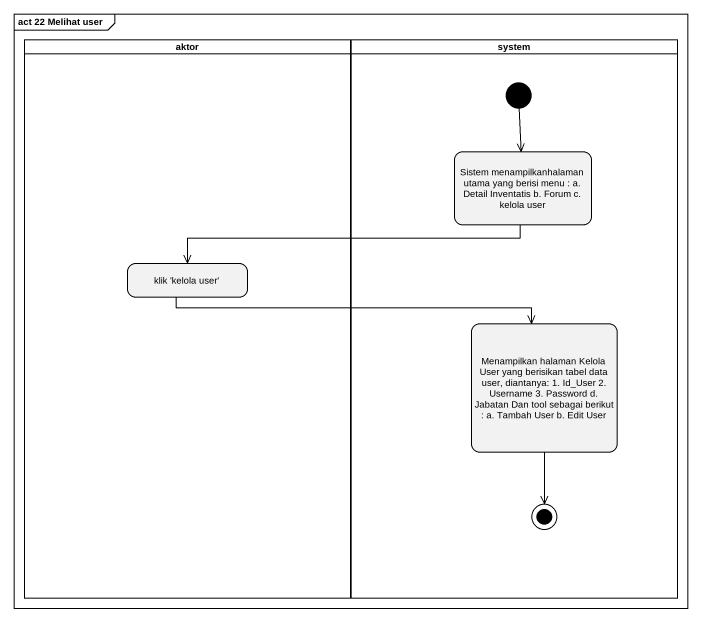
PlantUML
@startuml
mainframe act 22 Melihat user
hide empty description
state aktor <<partition>> {
  state "klik 'kelola user'" as klik_kelola_user
}
state system <<partition>> {
  state "Sistem menampilkanhalaman utama yang berisi menu : a. Detail Inventatis b. Forum c. kelola user" as Sistem_menampilkanhalaman
  state "Menampilkan halaman Kelola User yang berisikan tabel data user, diantanya: 1. Id_User 2. Username 3. Password d. Jabatan Dan tool sebagai berikut : a. Tambah User b. Edit User" as Menampilkan_halaman_Kelola
  [*] --> Sistem_menampilkanhalaman
  Menampilkan_halaman_Kelola --> [*]
}
Sistem_menampilkanhalaman -left-> klik_kelola_user
klik_kelola_user -right-> Menampilkan_halaman_Kelola
@enduml
